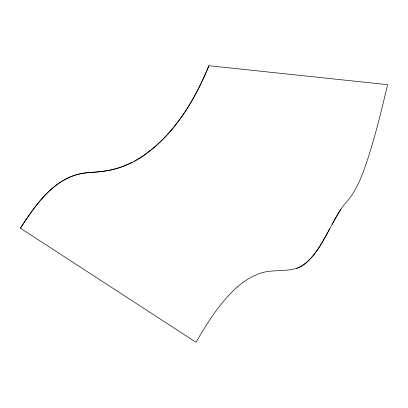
<?xml version="1.0" encoding="UTF-8"?>
<svg xmlns="http://www.w3.org/2000/svg" width="408" height="408" viewBox="0 0 408 408"><rect width="100%" height="100%" fill="white"/><g stroke="black" fill="none" stroke-linecap="round" stroke-linejoin="round"><path stroke-width="0.61" d="M237.267 287.033A69.263 39.989 -60 0 1 257.086 274.564C272.916 266.914 293.801 275.385 307.153 261.926C315.828 253.924 321.713 243.505 327.354 233.279C333.372 222.386 338.441 210.742 346.973 201.486C355.036 192.244 359.933 180.81 364.16 169.432C373.998 141.785 380.786 113.179 387.6 84.67L208.901 65.719C193.514 103.316 170.585 140.801 134.242 161.226M208.901 65.719C197.696 93.167 182.769 119.621 161.578 140.627A105.483 60.899 -60 0 1 148.869 151.679C132.253 165.291 111.16 171.946 89.898 172.502C57.298 173.777 36.292 203.204 20.4 228.174L196.039 342.281C207.524 322.366 220.009 302.501 237.267 287.033M329.781 228.755C321.3 243.729 313.186 261.717 296.223 268.591M332.117 224.349L340.808 209.284M20.4 228.174C34.619 206.902 50.408 182.468 76.373 174.797C88.22 171.615 100.679 172.482 112.588 169.657A123.155 71.104 -60 0 0 118.264 168.096A120.666 69.666 -60 0 0 124.129 165.995L132.192 162.313"/></g></svg>
